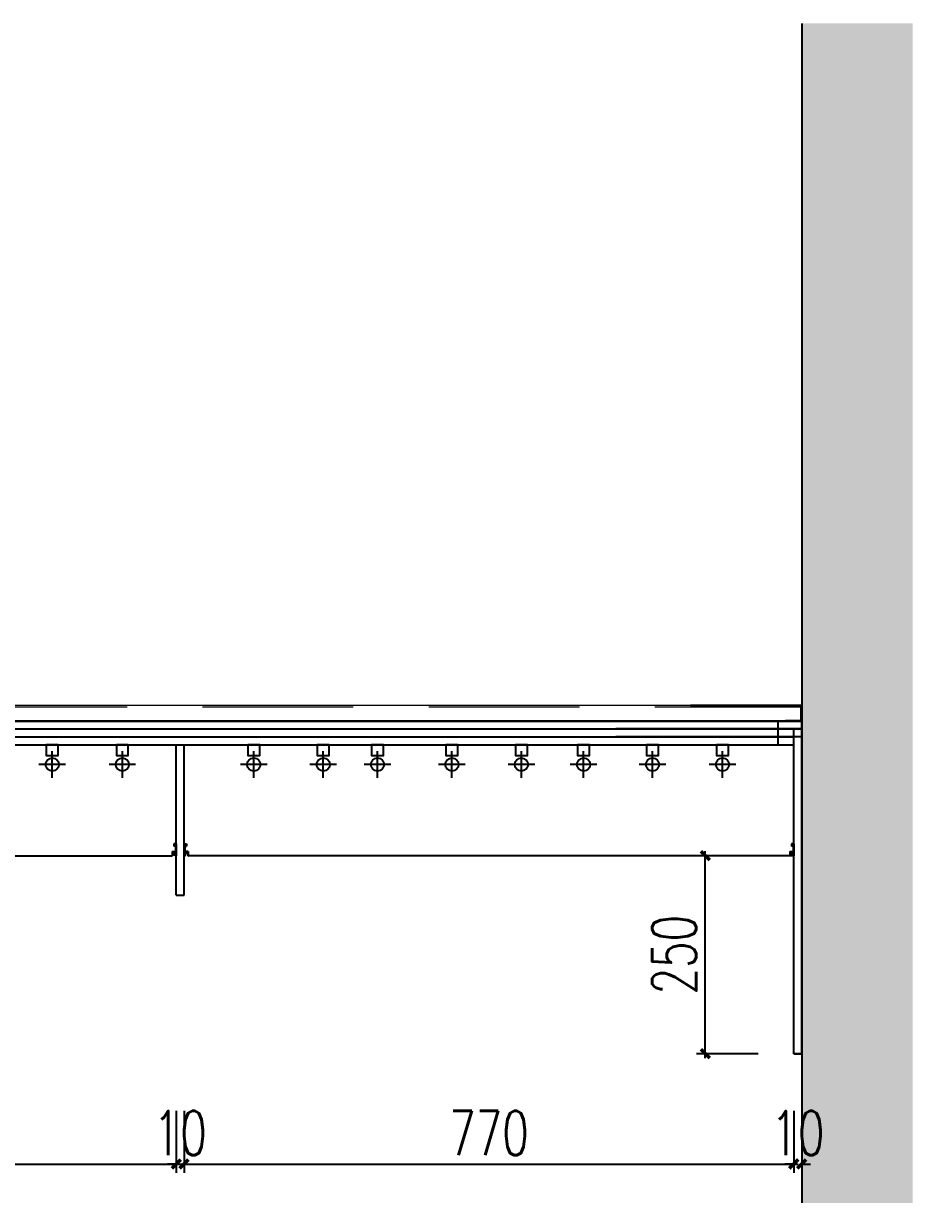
# Model space of a CAD drawing. Header units: millimetres. Extents: x 5625199 to 7433318, y -3316392 to -2552493.
# Drawn here: x 5942372 to 5943495, y -2593464 to -2591985 of the extents above; entities that cross this region are included whole.
import ezdxf

# ---------------------------------------------------------------- set-up
doc = ezdxf.new("R2010")
doc.units = ezdxf.units.MM
doc.header["$PDMODE"] = 35
doc.header["$PDSIZE"] = -10
doc.linetypes.add('HIDDEN', pattern=[9.525, 6.35, -3.175])
for name, color, linetype in [('155', 155, 'Continuous'), ('C-灯具', 51, 'Continuous'), ('D-外部标注', 165, 'Continuous'), ('P-天花', 4, 'Continuous')]:
    doc.layers.add(name, color=color, linetype=linetype)
doc.layers.add('DT-通用', color=6, linetype='Continuous', lineweight=0)
doc.styles.add('标注-尺寸', font='simplex.shx', dxfattribs={"width": 0.7})
doc.dimstyles.new('MS55', dxfattribs={"dimscale": 0, "dimtxt": 5, "dimasz": 1, "dimexe": 1, "dimexo": 0.8, "dimgap": 1, "dimtad": 1, "dimdec": 0, "dimrnd": 5, "dimdsep": 46, "dimtxsty": '标注-尺寸', "dimblk": 'ARCHTICK', "dimcen": 0, "dimdle": 0.5, "dimclrd": 256, "dimclre": 256, "dimclrt": 50, "dimadec": 0, "dimazin": 0, "dimtfac": 1, "dimtdec": 0, "dimtix": 1, "dimtofl": 0, "dimtmove": 2, "dimatfit": 3, "dimldrblk": 'jt2', "dimfxl": 6, "dimfxlon": 1, "dimtvp": 1, "dimtolj": 1, "dimtzin": 0, "dimarcsym": 0})

# ---------------------------------------------------------------- blocks, each defined once
blk = doc.blocks.new('A$C0C1D23EB')
at = {"layer": 'D-外部标注', "color": 8, "linetype": 'ByBlock'}
for p, q in [((0, 10), (0, 0)), ((0, 10), (2, 10)), ((2, 10), (2, 8)), ((0, 0), (1, 0)), ((0.5, 9.5), (0.5, 0.5)), ((0.5, 9.5), (1.5, 9.5)), ((3.5, 3.5), (0.5, 3.5)), ((3, 3), (0.5, 3)), ((0.5, 0.5), (0.64, 0.5)), ((0.64, 0.5), (1.47, 3)), ((1, 0), (2, 3)), ((1.5, 9.5), (1.5, 8)), ((1.5, 8), (2, 8)), ((3, 3), (3, 0)), ((3, 0), (3.5, 0)), ((3.5, 3.5), (3.5, 0))]:
    blk.add_line(p, q, dxfattribs=at)
blk = doc.blocks.new('A$C3DAF4441')
at = {"layer": 'C-灯具'}
for p, q in [((21.9, 54.3), (21.9, 10.5)), ((0, 32.4), (43.8, 32.4))]:
    blk.add_line(p, q, dxfattribs=at)
blk.add_lwpolyline([(12.1, 0), (31.7, 0), (31.7, 17.7), (12.1, 17.7)], close=True, dxfattribs=at)
blk.add_circle((21.9, 32.4), 10.9, dxfattribs=at)
blk = doc.blocks.new('_ArchTick')
at = {"color": 0, "linetype": 'ByBlock', "const_width": 0.4}
blk.add_lwpolyline([(-0.5, -0.5), (0.5, 0.5)], dxfattribs=at)
blk = doc.blocks.new('*D741')
at = {"layer": '155', "lineweight": -2, "ltscale": 500, "transparency": 16777216}
for p, q in [((5941805.3, -2593358.4), (5941805.3, -2593436.7)), ((5942565.3, -2593358.4), (5942565.3, -2593436.7)), ((5941799.7, -2593425.5), (5942570.9, -2593425.5))]:
    blk.add_line(p, q, dxfattribs=at)
at = {"layer": 'Defpoints', "color": 0, "transparency": 16777216}
for p in [(5941805.3, -2593086.2), (5942565.3, -2593086.2), (5942565.3, -2593425.5)]:
    blk.add_point(p, dxfattribs=at)
at = {"layer": '155', "linetype": 'ByBlock', "lineweight": -2, "transparency": 16777216, "xscale": 11.18012611700633, "yscale": 11.18012611700633, "zscale": 11.18012611700633, "rotation": 180}
blk.add_blockref('_ArchTick', (5941805.3, -2593425.5), dxfattribs=at)
at = {"layer": '155', "linetype": 'ByBlock', "lineweight": -2, "transparency": 16777216, "xscale": 11.18012611700633, "yscale": 11.18012611700633, "zscale": 11.18012611700633}
blk.add_blockref('_ArchTick', (5942565.3, -2593425.5), dxfattribs=at)
at = {"layer": '155', "color": 50, "ltscale": 500, "transparency": 16777216, "insert": (5942185.3, -2593386.4), "char_height": 55.9, "attachment_point": 5, "style": '标注-尺寸'}
blk.add_mtext('\\A1;760', dxfattribs=at)
blk = doc.blocks.new('jt2')
at = {"ltscale": 0.1}
blk.add_line((0, 0), (-1, 0), dxfattribs=at)
at = {"color": 6, "ltscale": 0.1}
blk.add_lwpolyline([(-1.22, 1.26), (-0.72, 1.5), (0.02, 0), (-0.72, -1.5), (-1.22, -1.26), (0, 0), (-1.22, 1.26)], dxfattribs=at)
blk = doc.blocks.new('*D742')
at = {"layer": '155', "lineweight": -2, "ltscale": 500, "transparency": 16777216}
for p, q in [((5942565.3, -2593358.4), (5942565.3, -2593436.7)), ((5942575.3, -2593358.4), (5942575.3, -2593436.7)), ((5942565.3, -2593425.5), (5942554.1, -2593425.5)), ((5942575.3, -2593425.5), (5942586.5, -2593425.5))]:
    blk.add_line(p, q, dxfattribs=at)
at = {"layer": 'Defpoints', "color": 0, "transparency": 16777216}
for p in [(5942565.3, -2593086.2), (5942575.3, -2593086.2), (5942575.3, -2593425.5)]:
    blk.add_point(p, dxfattribs=at)
at = {"layer": '155', "linetype": 'ByBlock', "lineweight": -2, "transparency": 16777216, "xscale": 11.18012611700633, "yscale": 11.18012611700633, "zscale": 11.18012611700633}
blk.add_blockref('_ArchTick', (5942565.3, -2593425.5), dxfattribs=at)
at = {"layer": '155', "linetype": 'ByBlock', "lineweight": -2, "transparency": 16777216, "xscale": 11.18012611700633, "yscale": 11.18012611700633, "zscale": 11.18012611700633, "rotation": 180}
blk.add_blockref('_ArchTick', (5942575.3, -2593425.5), dxfattribs=at)
at = {"layer": '155', "color": 50, "ltscale": 500, "transparency": 16777216, "insert": (5942570.3, -2593386.4), "char_height": 55.9, "attachment_point": 5, "style": '标注-尺寸'}
blk.add_mtext('\\A1;10', dxfattribs=at)
blk = doc.blocks.new('*D743')
at = {"layer": '155', "lineweight": -2, "ltscale": 500, "transparency": 16777216}
for p, q in [((5942575.3, -2593358.4), (5942575.3, -2593436.7)), ((5943345.4, -2593358.4), (5943345.4, -2593436.7)), ((5942569.7, -2593425.5), (5943351, -2593425.5))]:
    blk.add_line(p, q, dxfattribs=at)
at = {"layer": 'Defpoints', "color": 0, "transparency": 16777216}
for p in [(5942575.3, -2593086.2), (5943345.4, -2593286.2), (5943345.4, -2593425.5)]:
    blk.add_point(p, dxfattribs=at)
at = {"layer": '155', "linetype": 'ByBlock', "lineweight": -2, "transparency": 16777216, "xscale": 11.18012611700633, "yscale": 11.18012611700633, "zscale": 11.18012611700633, "rotation": 180}
blk.add_blockref('_ArchTick', (5942575.3, -2593425.5), dxfattribs=at)
at = {"layer": '155', "linetype": 'ByBlock', "lineweight": -2, "transparency": 16777216, "xscale": 11.18012611700633, "yscale": 11.18012611700633, "zscale": 11.18012611700633}
blk.add_blockref('_ArchTick', (5943345.4, -2593425.5), dxfattribs=at)
at = {"layer": '155', "color": 50, "ltscale": 500, "transparency": 16777216, "insert": (5942960.4, -2593386.4), "char_height": 55.9, "attachment_point": 5, "style": '标注-尺寸'}
blk.add_mtext('\\A1;770', dxfattribs=at)
blk = doc.blocks.new('*D744')
at = {"layer": '155', "lineweight": -2, "ltscale": 500, "transparency": 16777216}
for p, q in [((5943345.4, -2593358.4), (5943345.4, -2593436.7)), ((5943355.4, -2593358.4), (5943355.4, -2593436.7)), ((5943345.4, -2593425.5), (5943334.2, -2593425.5)), ((5943355.4, -2593425.5), (5943366.6, -2593425.5))]:
    blk.add_line(p, q, dxfattribs=at)
at = {"layer": 'Defpoints', "color": 0, "transparency": 16777216}
for p in [(5943345.4, -2593286.2), (5943355.4, -2593286.2), (5943355.4, -2593425.5)]:
    blk.add_point(p, dxfattribs=at)
at = {"layer": '155', "linetype": 'ByBlock', "lineweight": -2, "transparency": 16777216, "xscale": 11.18012611700633, "yscale": 11.18012611700633, "zscale": 11.18012611700633}
blk.add_blockref('_ArchTick', (5943345.4, -2593425.5), dxfattribs=at)
at = {"layer": '155', "linetype": 'ByBlock', "lineweight": -2, "transparency": 16777216, "xscale": 11.18012611700633, "yscale": 11.18012611700633, "zscale": 11.18012611700633, "rotation": 180}
blk.add_blockref('_ArchTick', (5943355.4, -2593425.5), dxfattribs=at)
at = {"layer": '155', "color": 50, "ltscale": 500, "transparency": 16777216, "insert": (5943350.4, -2593386.4), "char_height": 55.9, "attachment_point": 5, "style": '标注-尺寸'}
blk.add_mtext('\\A1;10', dxfattribs=at)
blk = doc.blocks.new('*D748')
at = {"layer": '155', "lineweight": -2, "ltscale": 500, "transparency": 16777216}
for p, q in [((5943233.5, -2593291.8), (5943233.5, -2593030.6)), ((5943296.7, -2593036.2), (5943222.3, -2593036.2)), ((5943300.5, -2593286.2), (5943222.3, -2593286.2))]:
    blk.add_line(p, q, dxfattribs=at)
at = {"layer": 'Defpoints', "color": 0, "transparency": 16777216}
for p in [(5943233.5, -2593036.2), (5943305.6, -2593036.2), (5943345.4, -2593286.2)]:
    blk.add_point(p, dxfattribs=at)
at = {"layer": '155', "linetype": 'ByBlock', "lineweight": -2, "transparency": 16777216, "xscale": 11.18012611700633, "yscale": 11.18012611700633, "zscale": 11.18012611700633}
for p, rotation in [((5943233.5, -2593036.2), 90), ((5943233.5, -2593286.2), 270)]:
    blk.add_blockref('_ArchTick', p, dxfattribs=dict(at, rotation=rotation))
at = {"layer": '155', "color": 50, "ltscale": 500, "transparency": 16777216, "insert": (5943194.3, -2593161.2), "char_height": 55.9, "attachment_point": 5, "rotation": 90, "style": '标注-尺寸'}
blk.add_mtext('\\A1;250', dxfattribs=at)

msp = doc.modelspace()

# ---------------------------------------------------------------- hatches: boundary and pattern name
at = {"layer": '155', "ltscale": 500}
h = msp.add_hatch(dxfattribs=at)
h.set_pattern_fill('钢筋混凝土', color=250, scale=3, angle=180)
h.set_pattern_definition([(45, (227961.955, -422439.785), (-5.303300859, 5.303300859), []), (50, (227961.955, -422439.785), (21.51780548, -1.88256405), [2.25, -24.75]), (355, (227961.955, -422439.785), (-4.16254001, 22.56576401), [1.8, -19.8]), (100.4514, (227963.748, -422439.942), (17.35528145, 20.68318626), [1.9122057, -21.03426336]), (46.1842, (227961.955, -422433.785), (32.01723146, -4.96557043), [3.375, -37.125]), (96.6356, (227964.623, -422434.2), (28.03988117, 29.22353613), [2.86830864, -31.55139]), (351.1842, (227961.955, -422433.785), (28.03985835, 29.22355803), [2.7, -29.7]), (21, (227964.955, -422435.285), (17.907211564, -12.07856672), [2.25, -24.75]), (326, (227964.955, -422435.285), (7.29945996, 21.75450135), [1.8, -19.8]), (71.4514, (227966.447, -422436.292), (25.20667886, 9.6759149), [1.9122057, -21.03426336]), (37.5, (227961.955, -422439.785), (0.36479566, 9.986815615), [0, -19.56, 0, -20.1, 0, -19.875]), (7.5, (227961.955, -422439.785), (7.892086123, 11.832351356), [0, -11.46, 0, -19.11, 0, -7.575]), (327.5, (227955.265, -422439.785), (16.014673085, -0.676646152), [0, -7.5, 0, -23.4, 0, -31.05]), (317.5, (227952.265, -422439.785), (17.49558508, 3.00314947), [0, -9.75, 0, -15.54, 0, -22.05])])
h.paths.add_polyline_path([(5943355.41, -2594727.49), (5943355.41, -2591985.28), (5943495.41, -2591985.28), (5943495.41, -2594727.49)])

# ---------------------------------------------------------------- linework, layer by layer
at = {"ltscale": 500}
msp.add_line((5943355.41, -2591985.28), (5943355.41, -2594727.49), dxfattribs=at)
at = {"color": 4, "linetype": 'ByBlock'}
for p, q in [((5939455.19, -2592866.19), (5943355.41, -2592866.19)), ((5943355.41, -2592876.19), (5943355.41, -2592866.19)), ((5939455.19, -2592876.19), (5943355.41, -2592876.19)), ((5943355.41, -2592876.19), (5943120.72, -2592876.19)), ((5943345.41, -2593286.19), (5943345.41, -2592876.19)), ((5943355.41, -2593286.19), (5943355.41, -2592876.19)), ((5939455.19, -2592886.19, 0), (5943345.41, -2592886.19, 0)), ((5939455.19, -2592896.19, 0), (5943345.41, -2592896.19, 0)), ((5942565.29, -2593086.19), (5942565.29, -2592896.19)), ((5942575.29, -2593086.19), (5942575.29, -2592896.19)), ((5943355.41, -2592886.19), (5943120.72, -2592886.19)), ((5943345.41, -2593286.19), (5943345.41, -2592896.19)), ((5943355.41, -2593286.19), (5943355.41, -2592896.19)), ((5942565.29, -2593086.19), (5942575.29, -2593086.19)), ((5943355.41, -2593286.19), (5943345.41, -2593286.19)), ((5943345.41, -2593286.19), (5943355.41, -2593286.19))]:
    msp.add_line(p, q, dxfattribs=at)
at = {"color": 4}
msp.add_line((5943354.64, -2592866.19, 0), (5939465.19, -2592866.19, 0), dxfattribs=at)
at = {"color": 8, "linetype": 'ByBlock'}
for p, q in [((5939475.19, -2592866.19, 0), (5943345.41, -2592866.19, 0)), ((5943325.41, -2592866.19), (5943325.41, -2592896.19)), ((5939475.19, -2592896.19), (5943345.41, -2592896.19)), ((5941810.54, -2593036.19, 0), (5942560.04, -2593036.19, 0)), ((5943345.41, -2593036.19, 0), (5942580.54, -2593036.19, 0))]:
    msp.add_line(p, q, dxfattribs=at)
at = {"layer": 'DT-通用', "color": 134}
for p, q in [((5939455.19, -2592846.19, 0), (5943354.64, -2592846.19, 0)), ((5943355.41, -2592866.19, 0), (5943355.41, -2592846.19, 0))]:
    msp.add_line(p, q, dxfattribs=at)
at = {"layer": 'DT-通用', "color": 250, "linetype": 'HIDDEN', "ltscale": 30}
msp.add_line((5939455.19, -2592848.19, 0), (5943354.64, -2592848.19, 0), dxfattribs=at)
at = {"layer": 'DT-通用', "color": 134, "elevation": 0}
for points in [[(5943354.04, -2592865.59), (5943354.04, -2592866.19), (5943354.64, -2592866.19), (5943354.64, -2592846.19), (5943214.81, -2592846.19), (5943214.81, -2592846.79), (5943354.04, -2592846.79), (5943354.04, -2592865.59), (5943354.04, -2592865.59)], [(5943334.81, -2592865.59), (5943334.81, -2592866.19), (5943355.41, -2592866.19), (5943355.41, -2592846.19), (5943344.81, -2592846.19), (5943344.81, -2592846.79), (5943354.81, -2592846.79), (5943354.81, -2592865.59), (5943334.81, -2592865.59)]]:
    msp.add_lwpolyline(points, dxfattribs=at)
at = {"layer": 'P-天花'}
msp.add_line((5939455.19, -2592866.19), (5943354.64, -2592866.19, 0), dxfattribs=at)

# ---------------------------------------------------------------- block references
at = {"layer": 'D-外部标注', "xscale": 0.7680000000000003, "yscale": 0.7680000000000003, "zscale": 0.7680000000000003, "rotation": 180}
for p in [(5942425.54, -2592896.19, 0), (5942514.06, -2592896.19, 0), (5942680.06, -2592896.19, 0), (5942767.83, -2592896.19, 0), (5942836.34, -2592896.19, 0), (5942930.38, -2592896.19, 0), (5943018.14, -2592896.19, 0), (5943096.66, -2592896.19, 0), (5943183.67, -2592896.19, 0), (5943272.19, -2592896.19, 0)]:
    msp.add_blockref('A$C3DAF4441', p, dxfattribs=at)
at = {"layer": 'D-外部标注', "color": 15, "yscale": 1.5, "zscale": 1.5}
for p, xscale in [((5942565.29, -2593036.19, 0), -1.5), ((5942575.29, -2593036.19, 0), 1.5), ((5943345.41, -2593036.19, 0), -1.5), ((5943345.41, -2593036.19, 0), -1.5)]:
    msp.add_blockref('A$C0C1D23EB', p, dxfattribs=dict(at, xscale=xscale))

# ---------------------------------------------------------------- dimensions: what is measured, and where the dimension line sits
at = {"layer": '155', "ltscale": 500}
dim = msp.add_linear_dim(base=(5943233.47, -2593036.19), p1=(5943345.41, -2593286.19), p2=(5943305.62, -2593036.19, 0), angle=90, dimstyle='MS55', override={"dimscale": 11.180126}, dxfattribs=at)
dim.commit()
dim.dimension.update_dxf_attribs({"geometry": '*D748', "text_midpoint": (5943194.34, -2593161.19)})
for base, p1, p2, picture, middle in [((5942565.29, -2593425.5), (5941805.29, -2593086.19), (5942565.29, -2593086.19), '*D741', (5942185.29, -2593386.37)), ((5942575.29, -2593425.5), (5942565.29, -2593086.19), (5942575.29, -2593086.19), '*D742', (5942570.29, -2593386.37)), ((5943345.41, -2593425.5), (5942575.29, -2593086.19), (5943345.41, -2593286.19), '*D743', (5942960.35, -2593386.37)), ((5943355.41, -2593425.5), (5943345.41, -2593286.19), (5943355.41, -2593286.19), '*D744', (5943350.41, -2593386.37))]:
    dim = msp.add_linear_dim(base=base, p1=p1, p2=p2, dimstyle='MS55', override={"dimscale": 11.180126}, dxfattribs=at)
    dim.commit()
    dim.dimension.update_dxf_attribs({"geometry": picture, "text_midpoint": middle})

doc.saveas('drawing.dxf')
